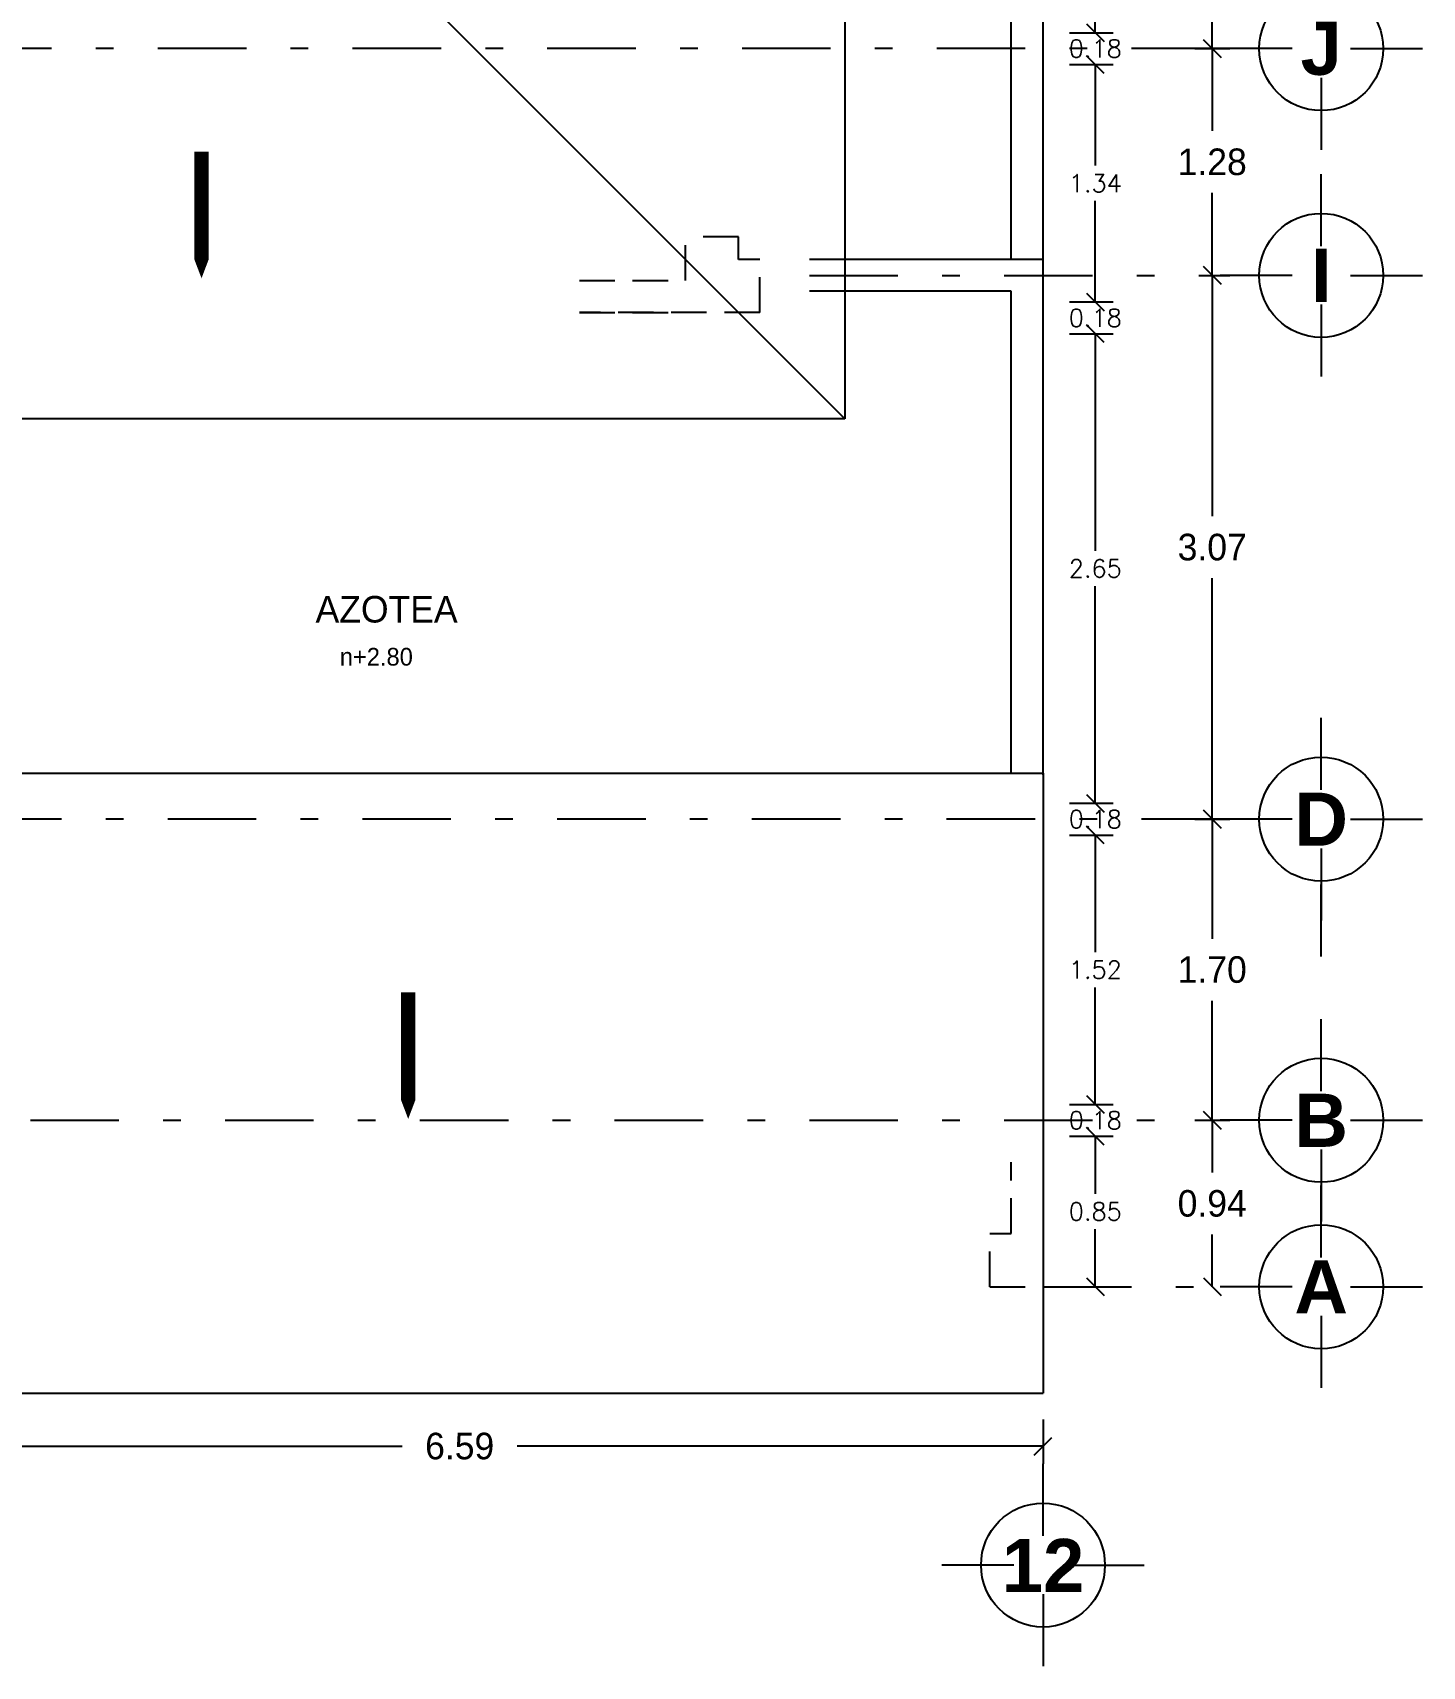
# Model space of a CAD drawing. Extents: x 12 to 127, y -37 to 29.
# Drawn here: x 69.72 to 77.57, y -2.04 to 7.18 of the extents above; entities that cross this region are included whole.
import ezdxf
from ezdxf.enums import TextEntityAlignment as Align

# ---------------------------------------------------------------- set-up
doc = ezdxf.new("R2010")
doc.units = 0
doc.header["$PDMODE"] = 34
doc.linetypes.add('DASHDOT', pattern=[1, 0.5, -0.25, 0, -0.25])
doc.linetypes.add('HIDDEN', pattern=[0.375, 0.25, -0.125])
doc.layers.get('0').update_dxf_attribs({"linetype": 'CONTINUOUS'})
doc.layers.get('DEFPOINTS').update_dxf_attribs({"linetype": 'CONTINUOUS'})
for name, color, linetype in [('CEXT', 5, 'CONTINUOUS'), ('CEXT2', 5, 'CONTINUOUS'), ('EJES', 10, 'DASHDOT'), ('MBAJOS', 4, 'CONTINUOUS'), ('NIVELES', 7, 'CONTINUOUS'), ('PROY', 3, 'HIDDEN'), ('TEJA', 30, 'CONTINUOUS'), ('TEJES', 7, 'CONTINUOUS'), ('TEXTOS', 7, 'CONTINUOUS')]:
    doc.layers.add(name, color=color, linetype=linetype)
doc.styles.add('EJES', font='swisseb.ttf')
doc.styles.add('LETER', font='simplex.shx')
doc.styles.add('STYLE1', font='ZURCHBXC.TTF')
doc.dimstyles.new('CEXT', dxfattribs={"dimtxt": 0.15, "dimasz": 0.1, "dimexe": 0.1, "dimexo": 0.15, "dimgap": 0.1, "dimtad": 0, "dimtih": 1, "dimtoh": 1, "dimzin": 0, "dimtxsty": 'STANDARD', "dimblk": 'COT', "dimblk1": 'OBLIQUE', "dimblk2": 'OBLIQUE', "dimsah": 1, "dimcen": 0.09, "dimse1": 1, "dimclrt": 7, "dimazin": 3, "dimtfac": 1, "dimtix": 1, "dimtmove": 0, "dimatfit": 3, "dimtolj": 1, "dimtzin": 0})
doc.dimstyles.new('CONS', dxfattribs={"dimtxt": 0.1, "dimasz": 0.1, "dimexe": 0.1, "dimexo": 0.15, "dimgap": 0.05, "dimtad": 0, "dimtih": 1, "dimtoh": 1, "dimzin": 0, "dimtxsty": 'LETER', "dimblk1": 'OBLIQUE', "dimblk2": 'OBLIQUE', "dimsah": 1, "dimcen": 0.09, "dimclrt": 7, "dimaunit": 1, "dimazin": 3, "dimtfac": 1, "dimtix": 1, "dimtofl": 0, "dimtmove": 0, "dimatfit": 3, "dimtolj": 1, "dimtzin": 0})

# ---------------------------------------------------------------- blocks, each defined once
blk = doc.blocks.new('_OBLIQUE')
at = {"color": 0, "linetype": 'BYBLOCK'}
blk.add_line((-0.5, -0.5), (0.5, 0.5), dxfattribs=at)
blk = doc.blocks.new('*D114')
at = {"color": 0, "linetype": 'BYBLOCK'}
for p, q in [((76.282, 1.0404), (76.4807, 1.0404)), ((76.3807, 1.0404), (76.3807, 0.7454)), ((76.3807, 0.1004), (76.3807, 0.3954))]:
    blk.add_line(p, q, dxfattribs=at)
at = {"layer": 'DEFPOINTS', "color": 0, "linetype": 'BYBLOCK'}
for p in [(76.132, 1.0404), (76.3807, 1.0404), (76.132, 0.1004)]:
    blk.add_point(p, dxfattribs=at)
at = {"color": 0, "linetype": 'BYBLOCK', "xscale": 0.1, "yscale": 0.1, "zscale": 0.1}
for p, rotation in [((76.3807, 1.0404), 90), ((76.3807, 0.1004), 270)]:
    blk.add_blockref('_OBLIQUE', p, dxfattribs=dict(at, rotation=rotation))
at = {"color": 7, "linetype": 'BYBLOCK', "insert": (76.3807, 0.5704), "char_height": 0.15, "attachment_point": 5}
blk.add_mtext('\\A1;0.94', dxfattribs=at)
blk = doc.blocks.new('COT')
blk.add_circle((0, 0), 1)
blk = doc.blocks.new('*D116')
at = {"color": 0, "linetype": 'BYBLOCK'}
for p, q in [((76.283, 10.0504), (76.4807, 10.0504)), ((76.3807, 10.0504), (76.3807, 8.7454)), ((76.3807, 7.0904), (76.3807, 8.3954))]:
    blk.add_line(p, q, dxfattribs=at)
at = {"layer": 'DEFPOINTS', "color": 0, "linetype": 'BYBLOCK'}
for p in [(76.133, 10.0504), (76.3807, 10.0504), (76.1575, 7.0904)]:
    blk.add_point(p, dxfattribs=at)
at = {"color": 0, "linetype": 'BYBLOCK', "xscale": 0.1, "yscale": 0.1, "zscale": 0.1}
for p, rotation in [((76.3807, 10.0504), 90), ((76.3807, 7.0904), 270)]:
    blk.add_blockref('_OBLIQUE', p, dxfattribs=dict(at, rotation=rotation))
at = {"color": 7, "linetype": 'BYBLOCK', "insert": (76.3807, 8.5704), "char_height": 0.15, "attachment_point": 5}
blk.add_mtext('\\A1;2.96', dxfattribs=at)
blk = doc.blocks.new('*D115')
at = {"color": 0, "linetype": 'BYBLOCK'}
for p, q in [((76.3075, 5.8104), (76.4807, 5.8104)), ((76.3807, 5.8104), (76.3807, 4.4504)), ((76.3807, 2.7404), (76.3807, 4.1004))]:
    blk.add_line(p, q, dxfattribs=at)
at = {"layer": 'DEFPOINTS', "color": 0, "linetype": 'BYBLOCK'}
for p in [(76.1575, 5.8104), (76.3807, 5.8104), (76.132, 2.7404)]:
    blk.add_point(p, dxfattribs=at)
at = {"color": 0, "linetype": 'BYBLOCK', "xscale": 0.1, "yscale": 0.1, "zscale": 0.1}
for p, rotation in [((76.3807, 5.8104), 90), ((76.3807, 2.7404), 270)]:
    blk.add_blockref('_OBLIQUE', p, dxfattribs=dict(at, rotation=rotation))
at = {"color": 7, "linetype": 'BYBLOCK', "insert": (76.3807, 4.2754), "char_height": 0.15, "attachment_point": 5}
blk.add_mtext('\\A1;3.07', dxfattribs=at)
blk = doc.blocks.new('*D118')
at = {"color": 0, "linetype": 'BYBLOCK'}
for p, q in [((76.282, 7.0904), (76.4807, 7.0904)), ((76.3807, 7.0904), (76.3807, 6.6254)), ((76.3807, 5.8104), (76.3807, 6.2754))]:
    blk.add_line(p, q, dxfattribs=at)
at = {"layer": 'DEFPOINTS', "color": 0, "linetype": 'BYBLOCK'}
for p in [(76.132, 7.0904), (76.3807, 7.0904), (76.132, 5.8104)]:
    blk.add_point(p, dxfattribs=at)
at = {"color": 0, "linetype": 'BYBLOCK', "xscale": 0.1, "yscale": 0.1, "zscale": 0.1}
for p, rotation in [((76.3807, 7.0904), 90), ((76.3807, 5.8104), 270)]:
    blk.add_blockref('_OBLIQUE', p, dxfattribs=dict(at, rotation=rotation))
at = {"color": 7, "linetype": 'BYBLOCK', "insert": (76.3807, 6.4504), "char_height": 0.15, "attachment_point": 5}
blk.add_mtext('\\A1;1.28', dxfattribs=at)
blk = doc.blocks.new('*D121')
at = {"color": 0, "linetype": 'BYBLOCK'}
for p, q in [((75.425, -0.6733), (75.425, -0.8996)), ((68.835, -0.7996), (71.805, -0.7996)), ((75.425, -0.7996), (72.455, -0.7996))]:
    blk.add_line(p, q, dxfattribs=at)
at = {"layer": 'DEFPOINTS', "color": 0, "linetype": 'BYBLOCK'}
for p in [(68.835, -0.5233), (75.425, -0.5233), (75.425, -0.7996)]:
    blk.add_point(p, dxfattribs=at)
at = {"color": 0, "linetype": 'BYBLOCK', "xscale": 0.1, "yscale": 0.1, "zscale": 0.1, "rotation": 180}
blk.add_blockref('_OBLIQUE', (68.835, -0.7996), dxfattribs=at)
at = {"color": 0, "linetype": 'BYBLOCK', "xscale": 0.1, "yscale": 0.1, "zscale": 0.1}
blk.add_blockref('_OBLIQUE', (75.425, -0.7996), dxfattribs=at)
at = {"color": 7, "linetype": 'BYBLOCK', "insert": (72.13, -0.7996), "char_height": 0.15, "attachment_point": 5}
blk.add_mtext('\\A1;6.59', dxfattribs=at)
blk = doc.blocks.new('*D130')
at = {"color": 0, "linetype": 'BYBLOCK'}
for p, q in [((76.282, 2.7404), (76.4807, 2.7404)), ((76.3807, 2.7404), (76.3807, 2.0654)), ((76.3807, 1.0404), (76.3807, 1.7154))]:
    blk.add_line(p, q, dxfattribs=at)
at = {"layer": 'DEFPOINTS', "color": 0, "linetype": 'BYBLOCK'}
for p in [(76.132, 2.7404), (76.3807, 2.7404), (76.132, 1.0404)]:
    blk.add_point(p, dxfattribs=at)
at = {"color": 0, "linetype": 'BYBLOCK', "xscale": 0.1, "yscale": 0.1, "zscale": 0.1}
for p, rotation in [((76.3807, 2.7404), 90), ((76.3807, 1.0404), 270)]:
    blk.add_blockref('_OBLIQUE', p, dxfattribs=dict(at, rotation=rotation))
at = {"color": 7, "linetype": 'BYBLOCK', "insert": (76.3807, 1.8904), "char_height": 0.15, "attachment_point": 5}
blk.add_mtext('\\A1;1.70', dxfattribs=at)
blk = doc.blocks.new('*D581')
at = {"color": 0, "linetype": 'BYBLOCK'}
for p, q in [((75.7203, 9.9604), (75.7203, 8.6704)), ((75.7203, 7.1804), (75.7203, 8.4704)), ((75.575, 7.1804), (75.8203, 7.1804))]:
    blk.add_line(p, q, dxfattribs=at)
at = {"layer": 'DEFPOINTS', "color": 0, "linetype": 'BYBLOCK'}
for p in [(75.425, 9.9604), (75.425, 7.1804), (75.7203, 7.1804)]:
    blk.add_point(p, dxfattribs=at)
at = {"color": 0, "linetype": 'BYBLOCK', "xscale": 0.1, "yscale": 0.1, "zscale": 0.1}
for p, rotation in [((75.7203, 9.9604), 90), ((75.7203, 7.1804), 270)]:
    blk.add_blockref('_OBLIQUE', p, dxfattribs=dict(at, rotation=rotation))
at = {"color": 7, "linetype": 'BYBLOCK', "insert": (75.7203, 8.5704), "char_height": 0.1, "attachment_point": 5, "style": 'LETER'}
blk.add_mtext('\\A1;2.78', dxfattribs=at)
blk = doc.blocks.new('*D582')
at = {"color": 0, "linetype": 'BYBLOCK'}
for p, q in [((75.7203, 7.1804), (75.7203, 7.2804)), ((75.575, 7.0004), (75.8203, 7.0004)), ((75.7203, 7.0004), (75.7203, 6.9004))]:
    blk.add_line(p, q, dxfattribs=at)
at = {"layer": 'DEFPOINTS', "color": 0, "linetype": 'BYBLOCK'}
for p in [(75.425, 7.1804), (75.425, 7.0004), (75.7203, 7.0004)]:
    blk.add_point(p, dxfattribs=at)
at = {"color": 0, "linetype": 'BYBLOCK', "xscale": 0.1, "yscale": 0.1, "zscale": 0.1}
for p, rotation in [((75.7203, 7.1804), 270), ((75.7203, 7.0004), 90)]:
    blk.add_blockref('_OBLIQUE', p, dxfattribs=dict(at, rotation=rotation))
at = {"color": 7, "linetype": 'BYBLOCK', "insert": (75.7203, 7.0904), "char_height": 0.1, "attachment_point": 5, "style": 'LETER'}
blk.add_mtext('\\A1;0.18', dxfattribs=at)
blk = doc.blocks.new('*D583')
at = {"color": 0, "linetype": 'BYBLOCK'}
for p, q in [((75.7203, 7.0004), (75.7203, 6.4304)), ((75.7203, 5.6604), (75.7203, 6.2304)), ((75.575, 5.6604), (75.8203, 5.6604))]:
    blk.add_line(p, q, dxfattribs=at)
at = {"layer": 'DEFPOINTS', "color": 0, "linetype": 'BYBLOCK'}
for p in [(75.425, 7.0004), (75.425, 5.6604), (75.7203, 5.6604)]:
    blk.add_point(p, dxfattribs=at)
at = {"color": 0, "linetype": 'BYBLOCK', "xscale": 0.1, "yscale": 0.1, "zscale": 0.1}
for p, rotation in [((75.7203, 7.0004), 90), ((75.7203, 5.6604), 270)]:
    blk.add_blockref('_OBLIQUE', p, dxfattribs=dict(at, rotation=rotation))
at = {"color": 7, "linetype": 'BYBLOCK', "insert": (75.7203, 6.3304), "char_height": 0.1, "attachment_point": 5, "style": 'LETER'}
blk.add_mtext('\\A1;1.34', dxfattribs=at)
blk = doc.blocks.new('*D584')
at = {"color": 0, "linetype": 'BYBLOCK'}
for p, q in [((75.7203, 5.6604), (75.7203, 5.7604)), ((75.575, 5.4804), (75.8203, 5.4804)), ((75.7203, 5.4804), (75.7203, 5.3804))]:
    blk.add_line(p, q, dxfattribs=at)
at = {"layer": 'DEFPOINTS', "color": 0, "linetype": 'BYBLOCK'}
for p in [(75.425, 5.6604), (75.425, 5.4804), (75.7203, 5.4804)]:
    blk.add_point(p, dxfattribs=at)
at = {"color": 0, "linetype": 'BYBLOCK', "xscale": 0.1, "yscale": 0.1, "zscale": 0.1}
for p, rotation in [((75.7203, 5.6604), 270), ((75.7203, 5.4804), 90)]:
    blk.add_blockref('_OBLIQUE', p, dxfattribs=dict(at, rotation=rotation))
at = {"color": 7, "linetype": 'BYBLOCK', "insert": (75.7203, 5.5704), "char_height": 0.1, "attachment_point": 5, "style": 'LETER'}
blk.add_mtext('\\A1;0.18', dxfattribs=at)
blk = doc.blocks.new('*D585')
at = {"color": 0, "linetype": 'BYBLOCK'}
for p, q in [((75.7203, 5.4804), (75.7203, 4.2554)), ((75.7203, 2.8304), (75.7203, 4.0554)), ((75.575, 2.8304), (75.8203, 2.8304))]:
    blk.add_line(p, q, dxfattribs=at)
at = {"layer": 'DEFPOINTS', "color": 0, "linetype": 'BYBLOCK'}
for p in [(75.425, 5.4804), (75.425, 2.8304), (75.7203, 2.8304)]:
    blk.add_point(p, dxfattribs=at)
at = {"color": 0, "linetype": 'BYBLOCK', "xscale": 0.1, "yscale": 0.1, "zscale": 0.1}
for p, rotation in [((75.7203, 5.4804), 90), ((75.7203, 2.8304), 270)]:
    blk.add_blockref('_OBLIQUE', p, dxfattribs=dict(at, rotation=rotation))
at = {"color": 7, "linetype": 'BYBLOCK', "insert": (75.7203, 4.1554), "char_height": 0.1, "attachment_point": 5, "style": 'LETER'}
blk.add_mtext('\\A1;2.65', dxfattribs=at)
blk = doc.blocks.new('*D586')
at = {"color": 0, "linetype": 'BYBLOCK'}
for p, q in [((75.7203, 2.8304), (75.7203, 2.9304)), ((75.575, 2.6504), (75.8203, 2.6504)), ((75.7203, 2.6504), (75.7203, 2.5504))]:
    blk.add_line(p, q, dxfattribs=at)
at = {"layer": 'DEFPOINTS', "color": 0, "linetype": 'BYBLOCK'}
for p in [(75.425, 2.8304), (75.425, 2.6504), (75.7203, 2.6504)]:
    blk.add_point(p, dxfattribs=at)
at = {"color": 0, "linetype": 'BYBLOCK', "xscale": 0.1, "yscale": 0.1, "zscale": 0.1}
for p, rotation in [((75.7203, 2.8304), 270), ((75.7203, 2.6504), 90)]:
    blk.add_blockref('_OBLIQUE', p, dxfattribs=dict(at, rotation=rotation))
at = {"color": 7, "linetype": 'BYBLOCK', "insert": (75.7203, 2.7404), "char_height": 0.1, "attachment_point": 5, "style": 'LETER'}
blk.add_mtext('\\A1;0.18', dxfattribs=at)
blk = doc.blocks.new('*D587')
at = {"color": 0, "linetype": 'BYBLOCK'}
for p, q in [((75.7203, 2.6504), (75.7203, 1.9904)), ((75.7203, 1.1304), (75.7203, 1.7904)), ((75.575, 1.1304), (75.8203, 1.1304))]:
    blk.add_line(p, q, dxfattribs=at)
at = {"layer": 'DEFPOINTS', "color": 0, "linetype": 'BYBLOCK'}
for p in [(75.425, 2.6504), (75.425, 1.1304), (75.7203, 1.1304)]:
    blk.add_point(p, dxfattribs=at)
at = {"color": 0, "linetype": 'BYBLOCK', "xscale": 0.1, "yscale": 0.1, "zscale": 0.1}
for p, rotation in [((75.7203, 2.6504), 90), ((75.7203, 1.1304), 270)]:
    blk.add_blockref('_OBLIQUE', p, dxfattribs=dict(at, rotation=rotation))
at = {"color": 7, "linetype": 'BYBLOCK', "insert": (75.7203, 1.8904), "char_height": 0.1, "attachment_point": 5, "style": 'LETER'}
blk.add_mtext('\\A1;1.52', dxfattribs=at)
blk = doc.blocks.new('*D588')
at = {"color": 0, "linetype": 'BYBLOCK'}
for p, q in [((75.7203, 1.1304), (75.7203, 1.2304)), ((75.575, 0.9504), (75.8203, 0.9504)), ((75.7203, 0.9504), (75.7203, 0.8504))]:
    blk.add_line(p, q, dxfattribs=at)
at = {"layer": 'DEFPOINTS', "color": 0, "linetype": 'BYBLOCK'}
for p in [(75.425, 1.1304), (75.425, 0.9504), (75.7203, 0.9504)]:
    blk.add_point(p, dxfattribs=at)
at = {"color": 0, "linetype": 'BYBLOCK', "xscale": 0.1, "yscale": 0.1, "zscale": 0.1}
for p, rotation in [((75.7203, 1.1304), 270), ((75.7203, 0.9504), 90)]:
    blk.add_blockref('_OBLIQUE', p, dxfattribs=dict(at, rotation=rotation))
at = {"color": 7, "linetype": 'BYBLOCK', "insert": (75.7203, 1.0404), "char_height": 0.1, "attachment_point": 5, "style": 'LETER'}
blk.add_mtext('\\A1;0.18', dxfattribs=at)
blk = doc.blocks.new('*D589')
at = {"color": 0, "linetype": 'BYBLOCK'}
for p, q in [((75.7203, 0.9504), (75.7203, 0.6254)), ((75.7203, 0.1004), (75.7203, 0.4254)), ((75.575, 0.1004), (75.8203, 0.1004))]:
    blk.add_line(p, q, dxfattribs=at)
at = {"layer": 'DEFPOINTS', "color": 0, "linetype": 'BYBLOCK'}
for p in [(75.425, 0.9504), (75.425, 0.1004), (75.7203, 0.1004)]:
    blk.add_point(p, dxfattribs=at)
at = {"color": 0, "linetype": 'BYBLOCK', "xscale": 0.1, "yscale": 0.1, "zscale": 0.1}
for p, rotation in [((75.7203, 0.9504), 90), ((75.7203, 0.1004), 270)]:
    blk.add_blockref('_OBLIQUE', p, dxfattribs=dict(at, rotation=rotation))
at = {"color": 7, "linetype": 'BYBLOCK', "insert": (75.7203, 0.5254), "char_height": 0.1, "attachment_point": 5, "style": 'LETER'}
blk.add_mtext('\\A1;0.85', dxfattribs=at)

msp = doc.modelspace()

# ---------------------------------------------------------------- linework, layer by layer
at = {"layer": 'EJES'}
for p, q in [((76.425, 7.0904), (59.425, 7.0904)), ((74.105, 5.8104), (76.425, 5.8104)), ((76.4807, 2.7404), (59.425, 2.7404)), ((65.305, 1.0404), (76.425, 1.0404)), ((75.425, 0.1004), (76.425, 0.1004)), ((75.425, 0.1004), (75.425, -0.8996))]:
    msp.add_line(p, q, dxfattribs=at)
at = {"layer": 'EJES', "color": 5, "linetype": 'CONTINUOUS', "ltscale": 0.5}
for p, q in [((76.8314, 7.0904), (76.425, 7.0904)), ((77.1612, 7.0904), (77.5676, 7.0904)), ((76.9963, 6.9255), (76.9963, 6.5191)), ((76.9963, 5.9753), (76.9963, 6.3817)), ((76.8314, 5.8104), (76.425, 5.8104)), ((77.1612, 5.8104), (77.5676, 5.8104)), ((76.9963, 5.6455), (76.9963, 5.2391)), ((76.9963, 2.9053), (76.9963, 3.3117)), ((76.8314, 2.7404), (76.425, 2.7404)), ((77.1612, 2.7404), (77.5676, 2.7404)), ((76.9963, 2.5755), (76.9963, 2.1691)), ((76.9963, 1.9653), (76.9963, 2.3717)), ((76.9963, 1.2053), (76.9963, 1.6117)), ((76.8314, 1.0404), (76.425, 1.0404)), ((77.1612, 1.0404), (77.5676, 1.0404)), ((76.9963, 0.8755), (76.9963, 0.4691)), ((76.9963, 0.2653), (76.9963, 0.6717)), ((76.8314, 0.1004), (76.425, 0.1004)), ((77.1612, 0.1004), (77.5676, 0.1004)), ((76.9963, -0.0645), (76.9963, -0.4709)), ((75.425, -1.306), (75.425, -0.8996)), ((75.2601, -1.4709), (74.8537, -1.4709)), ((75.5899, -1.4709), (75.9963, -1.4709)), ((75.425, -1.6358), (75.425, -2.0422))]:
    msp.add_line(p, q, dxfattribs=at)
for centre in [(76.9963, 7.0904), (76.9963, 5.8104), (76.9963, 2.7404), (76.9963, 1.0404), (76.9963, 0.1004), (75.425, -1.4709)]:
    msp.add_circle(centre, 0.35, dxfattribs=at)
at = {"layer": 'MBAJOS'}
for p, q in [((75.425, 5.9004), (75.425, 17.1004)), ((75.245, 5.9004), (75.245, 16.9204)), ((75.425, 5.9004), (74.105, 5.9004)), ((75.425, 2.9907), (75.425, 5.9004)), ((75.245, 5.7204), (74.105, 5.7204)), ((75.245, 3.0004), (75.245, 5.7204))]:
    msp.add_line(p, q, dxfattribs=at)
at = {"layer": 'PROY', "ltscale": 0.8}
for p, q in [((73.705, 6.0279), (73.405, 6.0279)), ((73.405, 5.7804), (73.405, 6.0279)), ((73.705, 5.9004), (73.705, 6.0279)), ((73.825, 5.9004), (73.705, 5.9004)), ((73.825, 5.6004), (73.825, 5.9004)), ((72.807, 5.7804), (73.405, 5.7804)), ((73.825, 5.6004), (72.807, 5.6004)), ((72.807, 5.6004), (73.405, 5.6004)), ((75.245, 0.4004), (75.245, 0.8045)), ((75.125, 0.4004), (75.245, 0.4004)), ((75.125, 0.1004), (75.125, 0.4004)), ((75.125, 0.1004), (75.425, 0.1004))]:
    msp.add_line(p, q, dxfattribs=at)
at = {"layer": 'TEJA'}
for p, q in [((74.305, 10.7404), (74.305, 5.0004)), ((74.305, 5.0004), (71.435, 7.8704)), ((74.305, 5.0004), (68.925, 5.0004)), ((68.925, 3.0004), (75.425, 3.0004)), ((75.425, 3.0004), (75.425, -0.4996)), ((68.445, -0.4996), (75.425, -0.4996))]:
    msp.add_line(p, q, dxfattribs=at)
for points in [[(70.6717, 5.7937, 0, 0.18, 0), (70.6717, 6.0308, 0.08, 0.08, 0), (70.6717, 6.5085, 0.08, 0.08, 0)], [(71.8392, 1.048, 0, 0.18, 0), (71.8392, 1.2851, 0.08, 0.08, 0), (71.8392, 1.7628, 0.08, 0.08, 0)]]:
    msp.add_lwpolyline(points, format="xyseb", dxfattribs=at)

# ---------------------------------------------------------------- texts
at = {"layer": 'NIVELES'}
msp.add_text('n+2.80', height=0.1, dxfattribs=at).set_placement((71.4527, 3.6073))
at = {"layer": 'TEJES', "ltscale": 0.5, "style": 'EJES'}
for s, p in [('J', (76.9963, 7.0904)), ('I', (76.9963, 5.8104)), ('D', (76.9963, 2.7404)), ('B', (76.9963, 1.0404)), ('A', (76.9963, 0.1004)), ('12', (75.425, -1.4709))]:
    msp.add_text(s, height=0.3, dxfattribs=at).set_placement(p, align=Align.MIDDLE)
at = {"layer": 'TEXTOS', "style": 'STYLE1'}
msp.add_text('AZOTEA', height=0.15, dxfattribs=at).set_placement((71.7172, 3.9255), align=Align.MIDDLE)

# ---------------------------------------------------------------- dimensions: what is measured, and where the dimension line sits
at = {"layer": 'CEXT'}
for base, p1, p2, override, picture, middle in [((76.3807, 10.0504), (76.1575, 7.0904), (76.133, 10.0504), {"dimtxt": 0.15, "dimse1": 1, "dimclrt": 7}, '*D116', (76.3807, 8.5704)), ((76.3807, 7.0904), (76.132, 5.8104), (76.132, 7.0904), {"dimtxt": 0.15, "dimclrt": 7}, '*D118', (76.3807, 6.4504)), ((76.3807, 5.8104), (76.132, 2.7404), (76.1575, 5.8104), {"dimtxt": 0.15, "dimse1": 1, "dimclrt": 7}, '*D115', (76.3807, 4.2754)), ((76.3807, 2.7404), (76.132, 1.0404), (76.132, 2.7404), {"dimtxt": 0.15, "dimclrt": 7}, '*D130', (76.3807, 1.8904)), ((76.3807, 1.0404), (76.132, 0.1004), (76.132, 1.0404), {"dimtxt": 0.15, "dimclrt": 7}, '*D114', (76.3807, 0.5704))]:
    dim = msp.add_linear_dim(base=base, p1=p1, p2=p2, angle=270, dimstyle='CEXT', override=override, dxfattribs=at)
    dim.commit()
    dim.dimension.update_dxf_attribs({"geometry": picture, "text_midpoint": middle})
dim = msp.add_linear_dim(base=(75.425, -0.7996), p1=(68.835, -0.5233), p2=(75.425, -0.5233), dimstyle='CEXT', override={"dimtxt": 0.15, "dimse1": 1, "dimclrt": 7}, dxfattribs=at)
dim.commit()
dim.dimension.update_dxf_attribs({"geometry": '*D121', "text_midpoint": (72.13, -0.7996)})
at = {"layer": 'CEXT2'}
for base, p1, p2, picture, middle in [((75.7203, 7.1804), (75.425, 9.9604), (75.425, 7.1804), '*D581', (75.7203, 8.5704)), ((75.7203, 7.0004), (75.425, 7.1804), (75.425, 7.0004), '*D582', (75.7203, 7.0904)), ((75.7203, 5.6604), (75.425, 7.0004), (75.425, 5.6604), '*D583', (75.7203, 6.3304)), ((75.7203, 5.4804), (75.425, 5.6604), (75.425, 5.4804), '*D584', (75.7203, 5.5704)), ((75.7203, 2.8304), (75.425, 5.4804), (75.425, 2.8304), '*D585', (75.7203, 4.1554)), ((75.7203, 2.6504), (75.425, 2.8304), (75.425, 2.6504), '*D586', (75.7203, 2.7404)), ((75.7203, 1.1304), (75.425, 2.6504), (75.425, 1.1304), '*D587', (75.7203, 1.8904)), ((75.7203, 0.9504), (75.425, 1.1304), (75.425, 0.9504), '*D588', (75.7203, 1.0404)), ((75.7203, 0.1004), (75.425, 0.9504), (75.425, 0.1004), '*D589', (75.7203, 0.5254))]:
    dim = msp.add_linear_dim(base=base, p1=p1, p2=p2, angle=90, dimstyle='CONS', override={"dimscale": 1, "dimse1": 1, "dimclrt": 7}, dxfattribs=at)
    dim.commit()
    dim.dimension.update_dxf_attribs({"geometry": picture, "text_midpoint": middle})

doc.saveas('drawing.dxf')
